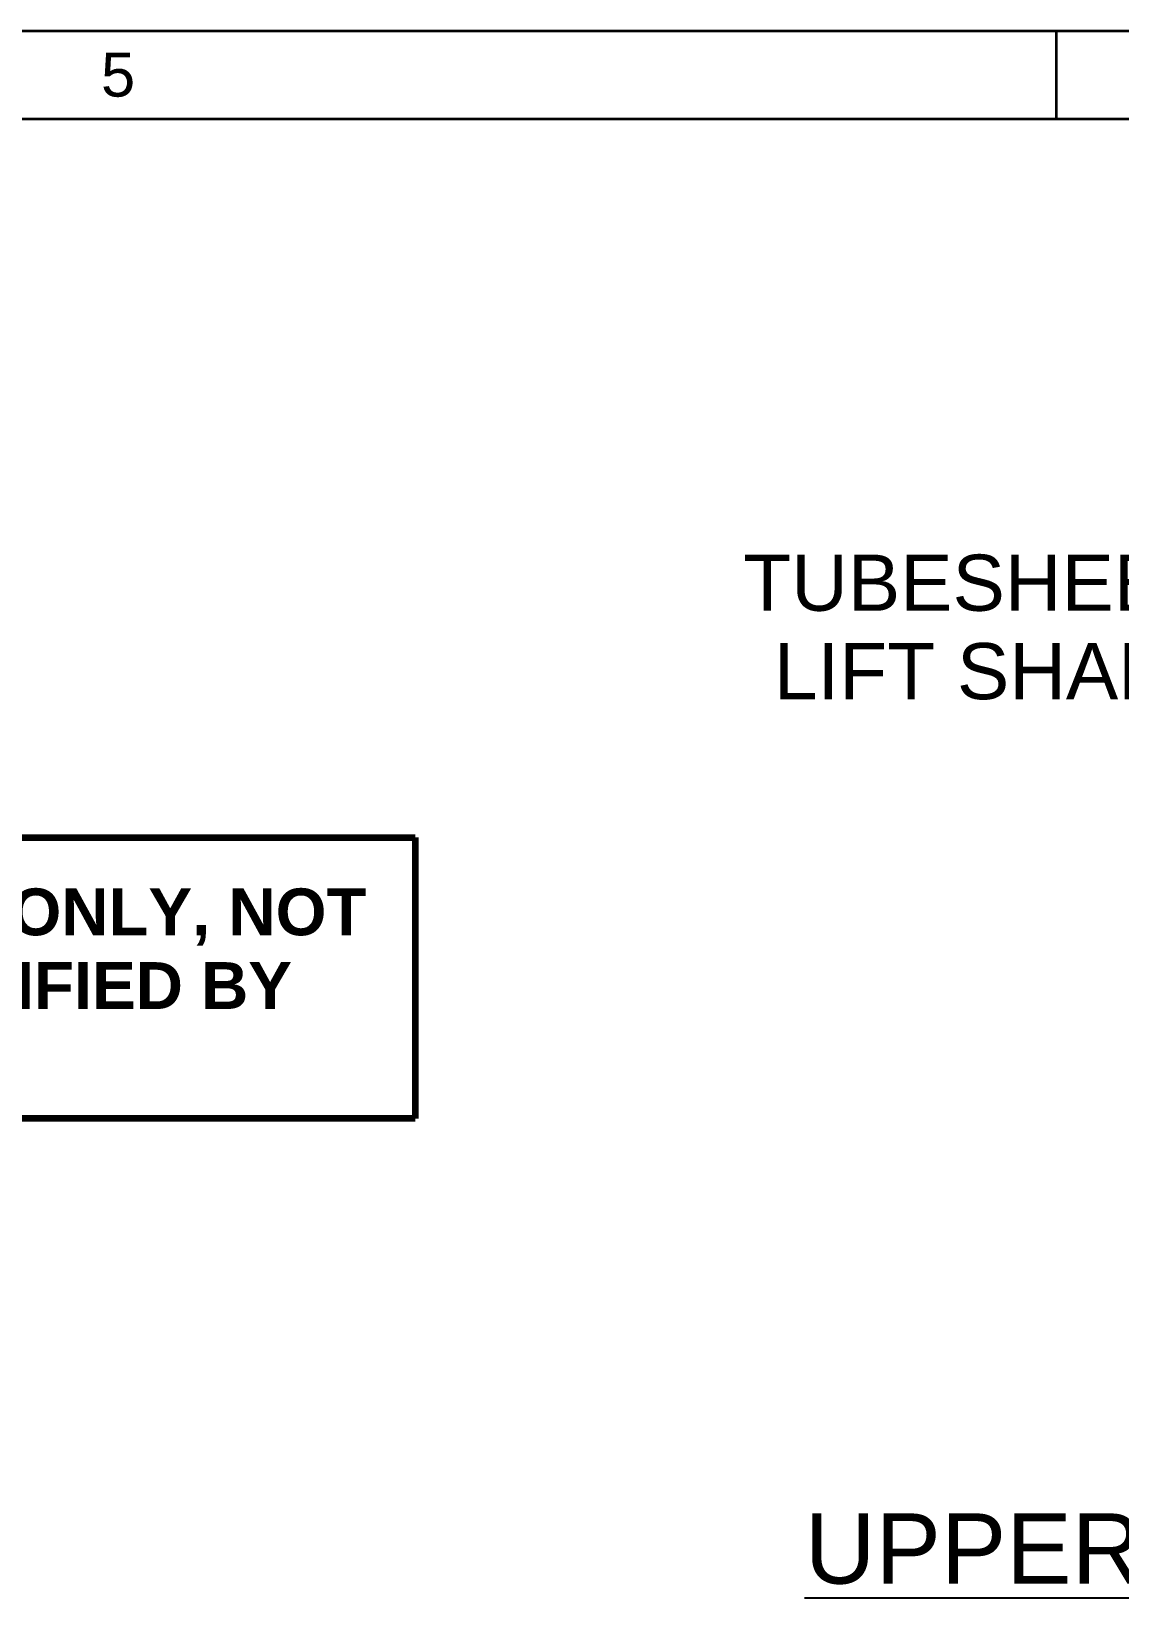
# Model space of a CAD drawing. Header units: inches. Extents: x 19 to 503, y 7 to 322.
# Drawn here: x 226.4 to 261.3, y 272.3 to 322.5 of the extents above; entities that cross this region are included whole.
import ezdxf

# ---------------------------------------------------------------- set-up
doc = ezdxf.new("R2010")
doc.units = ezdxf.units.IN
doc.header["$LTSCALE"] = 15
doc.header["$MEASUREMENT"] = 0
doc.layers.get('0').update_dxf_attribs({"lineweight": 25})
for name, color, linetype, lineweight in [('Border', 7, 'Continuous', 35), ('Sketch Geometry (ANSI)', 7, 'Continuous', 25), ('Symbol (ANSI)', 7, 'Continuous', 25)]:
    doc.layers.add(name, color=color, linetype=linetype, lineweight=lineweight)
doc.styles.add('Note Text (ANSI)', font='arial.ttf')
doc.styles.add('Standard A-B-C', font='arial.ttf')

# ---------------------------------------------------------------- blocks, each defined once
blk = doc.blocks.new('Borders 22x34_D')
at = {"layer": 'Border'}
for p, q in [((33.5, 21.5), (1.25, 21.5)), ((17.2812, 21.5), (17.2812, 21.3125)), ((33.3125, 21.3125), (1.25, 21.3125))]:
    blk.add_line(p, q, dxfattribs=at)
at = {"layer": 'Border', "insert": (15.2773, 21.4069), "char_height": 0.094, "attachment_point": 5, "style": 'Standard A-B-C'}
blk.add_mtext('\\fArial|b0|i0;{\\H0.0940;5}', dxfattribs=at)
blk = doc.blocks.new('UPPER HEAD ADN ELEMENT DETAIL')
at = {"layer": 'Symbol (ANSI)', "color": 7, "insert": (-0.5695, 0.3005), "char_height": 0.06, "attachment_point": 6, "line_spacing_factor": 0.944221, "style": 'Note Text (ANSI)'}
blk.add_mtext('\\fArial|b0|i0;{\\H0.0600;TUBESHEET\\P}\\fArial|b0|i0;{\\H0.0600;LIFT SHAFT}', dxfattribs=at)
at = {"layer": 'Symbol (ANSI)', "insert": (-0.0813, -0.646), "char_height": 0.075, "width": 3.210713, "attachment_point": 2, "style": 'Note Text (ANSI)'}
blk.add_mtext('\\fArial|b0|i0;{\\H0.0750;\\LUPPER HEAD AND ELEMENT DETAIL}', dxfattribs=at)
blk = doc.blocks.new('DIM FOR REF ONLY')
at = {"layer": 'Sketch Geometry (ANSI)', "lineweight": 140}
for p, q in [((-1.8, 0.3), (1.8, 0.3)), ((-1.8, -0.3), (-1.8, 0.3)), ((1.8, 0.3), (1.8, -0.3)), ((1.8, -0.3), (-1.8, -0.3))]:
    blk.add_line(p, q, dxfattribs=at)
at = {"layer": 'Symbol (ANSI)', "insert": (0, -0.0167), "char_height": 0.1, "width": 3.557293, "attachment_point": 5, "line_spacing_factor": 0.944221, "style": 'Note Text (ANSI)'}
blk.add_mtext('\\fArial|b1|i0;{\\H0.1000;NOTE: DIMENSIONS FOR REFERENCE ONLY, NOT FOR CONSTRUCTION UNLESS CERTIFIED BY NEPTUNE BENSON.}', dxfattribs=at)

msp = doc.modelspace()

# ---------------------------------------------------------------- block references
for name, p, xscale, yscale, zscale in [('Borders 22x34_D', (0, 0), 15, 15, 15), ('UPPER HEAD ADN ELEMENT DETAIL', (281.367871, 294.386351), 30, 30, 30), ('DIM FOR REF ONLY', (211.682334, 292.16166), 15, 15, 15)]:
    msp.add_blockref(name, p, dxfattribs=dict(xscale=xscale, yscale=yscale, zscale=zscale))

doc.saveas('drawing.dxf')
